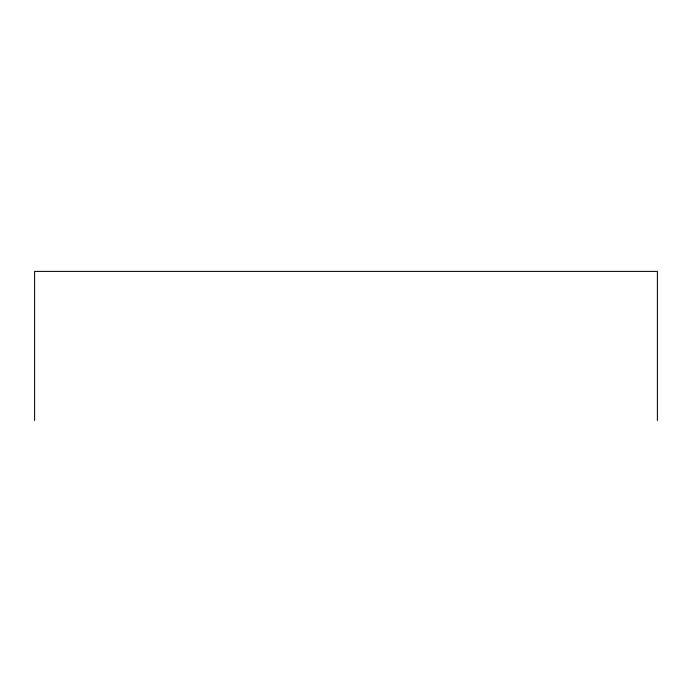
<?xml version="1.0" encoding="UTF-8"?>
<svg xmlns="http://www.w3.org/2000/svg" width="692" height="692" viewBox="0 0 692 692"><rect width="100%" height="100%" fill="white"/><g stroke="black" fill="none" stroke-linecap="round" stroke-linejoin="round"><path stroke-width="1.04" d="M657.4 420.606L657.4 271.394L34.6 271.394L34.6 420.606"/></g></svg>
